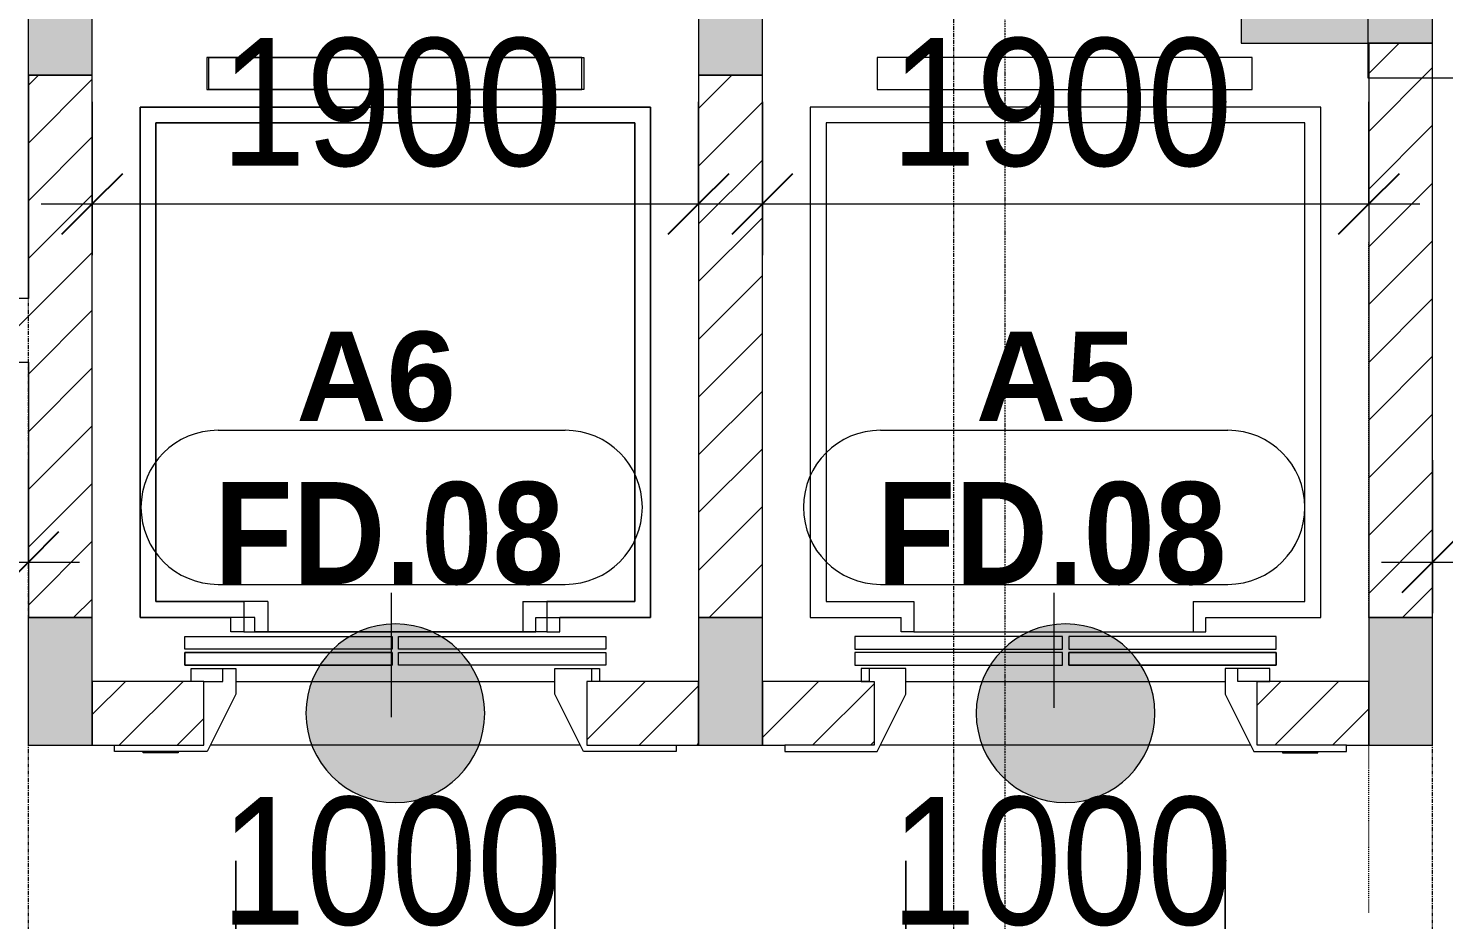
# Model space of a CAD drawing. Header units: millimetres. Extents: x 962 to 241049, y -15958 to 84407.
# Drawn here: x 175232 to 179666, y 48615 to 51409 of the extents above; entities that cross this region are included whole.
import ezdxf

# ---------------------------------------------------------------- set-up
doc = ezdxf.new("R2010")
doc.units = ezdxf.units.MM
for name, pattern in [('Dash 1_8_', [6.35, 3.175, -3.175]), ('Dash Dot 3_16_', [7.9375, 4.7625, -1.5875, 0, -1.5875]), ('Grid Line', [22.225, 12.7, -3.175, 3.175, -3.175])]:
    doc.linetypes.add(name, pattern=pattern)
for name, color, linetype, lineweight in [('0-1', 7, 'Continuous', 5), ('A-ANNO-DIMS', 211, 'Continuous', 9), ('A-ANNO-DIMS-160', 211, 'Continuous', 9), ('A-ANNO-NOTE', 131, 'Continuous', 9), ('A-AREA', 32, 'Dash 1_8_', 9), ('A-DOOR-3', 1, 'Continuous', 9), ('A-DOOR-4', 21, 'Continuous', 9), ('A-DOOR-IDEN', 31, 'Continuous', 9), ('A-WALL', 113, 'Continuous', 9), ('A-WALL-3', 113, 'Continuous', 18), ('A-WALL-PATT-2', 111, 'Continuous', 9), ('G-ANNO-SYMB-1', 111, 'Dash Dot 3_16_', 18), ('G-ANNO-TEXT-1', 7, 'Continuous', 9), ('G-IMPT', 8, 'Continuous', 9), ('M-EQPM', 50, 'Continuous', 9), ('S-COLS-1', 52, 'Continuous', 5), ('S-COLS-2', 7, 'Continuous', 18), ('S-GRID-1', 1, 'Grid Line', 9)]:
    doc.layers.add(name, color=color, linetype=linetype, lineweight=lineweight)
doc.styles.add('Arial_10', font='arial_0.ttf', dxfattribs={"height": 280})
doc.styles.add('Arial_B_5', font='arialbd_0.ttf', dxfattribs={"width": 0.9, "height": 320})
doc.styles.add('UTM Avo', font='UTM Avo.ttf', dxfattribs={"width": 0.9, "height": 400})
doc.dimstyles.new('1_Dim_chi_tiet_2_5', dxfattribs={"dimscale": 304.8, "dimtxt": 399.720379, "dimasz": 0.629921, "dimexe": 0.524934, "dimexo": 0.0625, "dimgap": 0.052493, "dimtad": 1, "dimdec": 0, "dimrnd": 5, "dimzin": 0, "dimdsep": 46, "dimtxsty": 'UTM Avo', "dimblk1": 'OBLIQUE', "dimblk2": 'OBLIQUE', "dimsah": 1, "dimcen": 0.09, "dimdle": 0.524934, "dimazin": 0, "dimtfac": 1, "dimtdec": 4, "dimtix": 1, "dimtmove": 0, "dimatfit": 3, "dimfxl": 1.049869, "dimfxlon": 1, "dimtvp": 1, "dimtolj": 1, "dimtzin": 0, "dimarcsym": 2})
doc.dimstyles.new('1_Dim_chi_tiet_2_5_1', dxfattribs={"dimscale": 304.8, "dimtxt": 399.720379, "dimasz": 0.629921, "dimexe": 0.524934, "dimexo": 0.0625, "dimgap": 0.052493, "dimtad": 1, "dimdec": 0, "dimrnd": 5, "dimzin": 0, "dimdsep": 46, "dimtxsty": 'UTM Avo', "dimblk1": 'OBLIQUE', "dimblk2": 'OBLIQUE', "dimsah": 1, "dimcen": 0.09, "dimdle": 0.524934, "dimazin": 0, "dimtfac": 1, "dimtdec": 4, "dimtix": 1, "dimtmove": 0, "dimatfit": 3, "dimfxl": 1.049869, "dimfxlon": 1, "dimtvp": 1, "dimtolj": 1, "dimtzin": 0, "dimarcsym": 2})
pattern_1 = [(45, (63179.03, 0), (-90.50967, 90.50967), [])]

# ---------------------------------------------------------------- blocks, each defined once
blk = doc.blocks.new('NCV_TKTC_KET CAU_rvt-1-TKCS_MB TẦNG 1')
at = {"layer": 'S-COLS-1'}
for points in [[(112252.6, 51261.9), (112252.6, 51661.9), (112052.6, 51661.9), (112052.6, 51261.9)], [(114352.6, 51261.9), (114352.6, 51661.9), (114152.6, 51661.9), (114152.6, 51261.9)], [(116452.6, 51361.9), (116452.6, 51661.9), (115852.6, 51661.9), (115852.6, 51361.9)], [(112252.6, 49161.9), (112252.6, 49561.9), (112052.6, 49561.9), (112052.6, 49161.9)], [(114352.6, 49161.9), (114352.6, 49561.9), (114152.6, 49561.9), (114152.6, 49161.9)], [(116452.6, 49161.9), (116452.6, 49561.9), (116252.6, 49561.9), (116252.6, 49161.9)]]:
    blk.add_hatch(color=256, dxfattribs=at).paths.add_polyline_path(points)
at = {"layer": 'S-COLS-2'}
for p, q in [((112052.6, 51661.9), (112052.6, 51261.9)), ((112252.6, 51261.9), (112252.6, 51661.9)), ((114152.6, 51661.9), (114152.6, 51261.9)), ((114352.6, 51261.9), (114352.6, 51661.9)), ((115852.6, 51661.9), (115852.6, 51361.9)), ((116452.6, 51361.9), (116452.6, 51661.9)), ((115852.6, 51361.9), (116452.6, 51361.9)), ((112052.6, 51261.9), (112252.6, 51261.9)), ((114152.6, 51261.9), (114352.6, 51261.9)), ((112252.6, 49561.9), (112052.6, 49561.9)), ((112052.6, 49561.9), (112052.6, 49161.9)), ((112252.6, 49161.9), (112252.6, 49561.9)), ((114352.6, 49561.9), (114152.6, 49561.9)), ((114152.6, 49561.9), (114152.6, 49161.9)), ((114352.6, 49161.9), (114352.6, 49561.9)), ((116452.6, 49561.9), (116252.6, 49561.9)), ((116252.6, 49561.9), (116252.6, 49161.9)), ((116452.6, 49161.9), (116452.6, 49561.9)), ((112052.6, 49161.9), (112252.6, 49161.9)), ((114152.6, 49161.9), (114352.6, 49161.9)), ((116252.6, 49161.9), (116452.6, 49161.9))]:
    blk.add_line(p, q, dxfattribs=at)
blk = doc.blocks.new('Thang may HIEN - Dài x Rộng - 2000x2000-2402764-TKCS_MB TẦNG 1')
at = {"layer": 'A-DOOR-3'}
for p, q in [((-440, -255), (-440, -300)), ((-400, -255), (-440, -255)), ((475, -255), (-400, -255)), ((-400, -350), (-400, -255)), ((475, -255), (515, -255)), ((475, -350), (475, -255)), ((515, -255), (515, -300)), ((-440, -300), (-800, -300)), ((-800, -300), (-800, -1900)), ((800, -300), (515, -300)), ((800, -1900), (800, -300)), ((-400, -350), (-750, -350)), ((-750, -350), (-750, -1850)), ((750, -350), (475, -350)), ((750, -1850), (750, -350)), ((-750, -1850), (750, -1850)), ((-800, -1900), (800, -1900)), ((590.8, -1955.4), (-584.2, -1955.4)), ((-584.2, -1955.4), (-584.2, -2055.4)), ((590.8, -2055.4), (590.8, -1955.4)), ((-584.2, -2055.4), (590.8, -2055.4))]:
    blk.add_line(p, q, dxfattribs=at)
blk = doc.blocks.new('TKTC_XREF_251221_MB TANG 1 - TKTC_XREF_260130_MB TANG 1_dwg-4202109-TKCS_MB TẦNG 1')
at = {"layer": 'G-IMPT'}
blk.add_line((-91099.1, -348034.7), (-91099.1, -350784.7), dxfattribs=at)
blk = doc.blocks.new('TKTC_XREF_251221_MB TANG 1 - TKTC_XREF_251221_MB TANG 1-2038492-TKCS_MB TẦNG 1')
blk.add_blockref('TKTC_XREF_251221_MB TANG 1 - TKTC_XREF_260130_MB TANG 1_dwg-4202109-TKCS_MB TẦNG 1', (169499.1, 384109.7))
blk = doc.blocks.new('Thang may HIEN - Dài x Rộng - 2000x2000-V218-TKCS_MB TẦNG 1')
at = {"layer": 'A-DOOR-4'}
for p, q in [((-590, 120), (-880, 120)), ((-880, 120), (-880, 100)), ((-880, 100), (-600, 100)), ((-680, 124), (-790, 124)), ((-790, 124), (-790, 120)), ((-680, 120), (-680, 124)), ((-600, 100), (-600, -100)), ((-500, -60), (-590, 120)), ((590, 120), (500, -60)), ((880, 120), (590, 120)), ((600, -100), (600, 100)), ((600, 100), (880, 100)), ((880, 100), (880, 120)), ((-500, -140), (-500, -60)), ((500, -60), (500, -140)), ((-600, -100), (-640, -100)), ((-640, -100), (-640, -140)), ((-600, -100), (-540, -100)), ((-540, -100), (-540, -140)), ((615, -100), (600, -100)), ((615, -140), (615, -100)), ((640, -100), (615, -100)), ((640, -140), (640, -100)), ((-660, -190.4), (-660, -150.4)), ((-660, -150.4), (-10, -150.4)), ((-10, -150.4), (-660, -150.4)), ((-660, -150.4), (-660, -190.4)), ((-640, -140), (-540, -140)), ((-540, -140), (-500, -140)), ((-10, -150.4), (-10, -190.4)), ((-10, -190.4), (-10, -150.4)), ((660, -150.4), (10, -150.4)), ((10, -150.4), (10, -190.4)), ((10, -150.4), (10, -190.4)), ((660, -150.4), (10, -150.4)), ((500, -140), (615, -140)), ((615, -140), (640, -140)), ((660, -190.4), (660, -150.4)), ((660, -190.4), (660, -150.4)), ((-10, -190.4), (-660, -190.4)), ((-660, -190.4), (-10, -190.4)), ((-10, -200.4), (-660, -200.4)), ((-660, -200.4), (-660, -240.4)), ((-10, -200.4), (-660, -200.4)), ((-660, -200.4), (-660, -240.4)), ((-10, -240.4), (-10, -200.4)), ((-10, -240.4), (-10, -200.4)), ((10, -190.4), (660, -190.4)), ((10, -190.4), (660, -190.4)), ((10, -200.4), (10, -240.4)), ((660, -200.4), (10, -200.4)), ((10, -200.4), (10, -240.4)), ((660, -200.4), (10, -200.4)), ((660, -240.4), (660, -200.4)), ((660, -240.4), (660, -200.4)), ((-660, -240.4), (-10, -240.4)), ((-660, -240.4), (-10, -240.4)), ((-440, -255), (-440, -300)), ((-400, -255), (-440, -255)), ((475, -255), (-400, -255)), ((-400, -350), (-400, -255)), ((10, -240.4), (660, -240.4)), ((10, -240.4), (660, -240.4)), ((475, -255), (515, -255)), ((475, -350), (475, -255)), ((515, -255), (515, -300)), ((-440, -300), (-800, -300)), ((-800, -300), (-800, -1900)), ((800, -300), (515, -300)), ((800, -1900), (800, -300)), ((-400, -350), (-750, -350)), ((-750, -350), (-750, -1850)), ((750, -350), (475, -350)), ((750, -1850), (750, -350)), ((-750, -1850), (750, -1850)), ((-800, -1900), (800, -1900)), ((590.8, -1955.4), (-584.2, -1955.4)), ((-584.2, -1955.4), (-584.2, -2055.4)), ((590.8, -2055.4), (590.8, -1955.4)), ((-584.2, -2055.4), (590.8, -2055.4))]:
    blk.add_line(p, q, dxfattribs=at)
blk = doc.blocks.new('Thang may HIEN - Dài x Rộng - 2000x2000-2402870-TKCS_MB TẦNG 1')
at = {"layer": 'A-DOOR-4'}
for p, q in [((-584.2, 1955.4), (-584.2, 2055.4)), ((-584.2, 2055.4), (590.8, 2055.4)), ((590.8, 2055.4), (590.8, 1955.4)), ((590.8, 1955.4), (-584.2, 1955.4)), ((-800, 300), (-800, 1900)), ((-800, 1900), (800, 1900)), ((800, 1900), (800, 300)), ((-750, 350), (-750, 1850)), ((-750, 1850), (750, 1850)), ((750, 1850), (750, 350)), ((-400, 350), (-750, 350)), ((-400, 350), (-400, 255)), ((475, 350), (475, 255)), ((750, 350), (475, 350)), ((-440, 300), (-800, 300)), ((-440, 255), (-440, 300)), ((515, 255), (515, 300)), ((800, 300), (515, 300)), ((-660, 200.4), (-660, 240.4)), ((-660, 240.4), (-10, 240.4)), ((-660, 240.4), (-10, 240.4)), ((-660, 200.4), (-660, 240.4)), ((-400, 255), (-440, 255)), ((475, 255), (-400, 255)), ((-10, 240.4), (-10, 200.4)), ((-10, 240.4), (-10, 200.4)), ((10, 200.4), (10, 240.4)), ((10, 240.4), (660, 240.4)), ((10, 240.4), (660, 240.4)), ((10, 200.4), (10, 240.4)), ((475, 255), (515, 255)), ((660, 240.4), (660, 200.4)), ((660, 240.4), (660, 200.4)), ((-10, 200.4), (-660, 200.4)), ((-10, 200.4), (-660, 200.4)), ((-10, 190.4), (-660, 190.4)), ((-660, 190.4), (-660, 150.4)), ((-660, 190.4), (-10, 190.4)), ((-660, 150.4), (-660, 190.4)), ((-10, 150.4), (-10, 190.4)), ((-10, 190.4), (-10, 150.4)), ((660, 200.4), (10, 200.4)), ((660, 200.4), (10, 200.4)), ((10, 150.4), (10, 190.4)), ((10, 190.4), (660, 190.4)), ((10, 190.4), (660, 190.4)), ((10, 150.4), (10, 190.4)), ((660, 190.4), (660, 150.4)), ((660, 190.4), (660, 150.4)), ((-660, 150.4), (-10, 150.4)), ((-10, 150.4), (-660, 150.4)), ((-640, 140), (-540, 140)), ((-640, 100), (-640, 140)), ((-540, 140), (-500, 140)), ((-540, 100), (-540, 140)), ((-500, 140), (-500, 60)), ((660, 150.4), (10, 150.4)), ((660, 150.4), (10, 150.4)), ((500, 140), (615, 140)), ((500, 60), (500, 140)), ((615, 140), (615, 100)), ((615, 140), (640, 140)), ((640, 140), (640, 100)), ((-600, 100), (-640, 100)), ((-600, 100), (-540, 100)), ((-600, -100), (-600, 100)), ((600, 100), (600, -100)), ((615, 100), (600, 100)), ((640, 100), (615, 100)), ((-500, 60), (-590, -120)), ((590, -120), (500, 60)), ((-880, -120), (-880, -100)), ((-880, -100), (-600, -100)), ((-590, -120), (-880, -120)), ((-790, -124), (-790, -120)), ((-680, -124), (-790, -124)), ((-680, -120), (-680, -124)), ((880, -120), (590, -120)), ((600, -100), (880, -100)), ((880, -100), (880, -120))]:
    blk.add_line(p, q, dxfattribs=at)
blk = doc.blocks.new('HDNDCT_GHI CHÚ CỬA CHỐNG CHÁY E30 - HDNDCT_GHI CHÚ CỬA CHỐNG CHÁY E30-1614707-TKCS_MB TẦNG 1')
at = {"layer": 'A-ANNO-NOTE'}
h = blk.add_hatch(color=256, dxfattribs=at)
edge = h.paths.add_edge_path()
edge.add_arc((0, 0), 1.75, 0, 180)
edge.add_arc((0, 0), 1.75, 180, 360)
for start, end in [(360, 180), (180, 360)]:
    blk.add_arc((0, 0), 1.75, start, end, dxfattribs=at)
blk = doc.blocks.new('DIMBLOCK218-TKCS_MB TẦNG 1')
at = {"layer": 'A-ANNO-DIMS-160'}
for p, q in [((177531.6, 51178.1), (177531.6, 50698.1)), ((177531.6, 50858.1), (177531.6, 51178.1)), ((179431.6, 51178.1), (179431.6, 50698.1)), ((179431.6, 50858.1), (179431.6, 51178.1)), ((177371.6, 50858.1), (179591.6, 50858.1))]:
    blk.add_line(p, q, dxfattribs=at)
at = {"layer": 'A-ANNO-DIMS-160', "lineweight": 25}
for p, q in [((177531.6, 50858.1), (177627.6, 50954.1)), ((179431.6, 50858.1), (179527.6, 50954.1)), ((177531.6, 50858.1), (177435.6, 50762.1)), ((179431.6, 50858.1), (179335.6, 50762.1))]:
    blk.add_line(p, q, dxfattribs=at)
at = {"layer": 'A-ANNO-DIMS-160', "color": 0, "insert": (177933.8, 51377.8), "char_height": 400, "width": 1314.636, "attachment_point": 1, "line_spacing_factor": 1.110334, "style": 'UTM Avo'}
blk.add_mtext('1900', dxfattribs=at)
blk = doc.blocks.new('_Oblique')
at = {"color": 0, "linetype": 'ByBlock', "lineweight": -2}
blk.add_line((-0.5, -0.5), (0.5, 0.5), dxfattribs=at)
blk = doc.blocks.new('DIMBLOCK219-TKCS_MB TẦNG 1')
at = {"layer": 'A-ANNO-DIMS-160'}
for p, q in [((175431.7, 51178.1), (175431.7, 50698.1)), ((175431.7, 50858.1), (175431.7, 51178.1)), ((177331.6, 51178.1), (177331.6, 50698.1)), ((177331.6, 50858.1), (177331.6, 51178.1)), ((175271.7, 50858.1), (177491.6, 50858.1))]:
    blk.add_line(p, q, dxfattribs=at)
at = {"layer": 'A-ANNO-DIMS-160', "lineweight": 25}
for p, q in [((175431.7, 50858.1), (175527.7, 50954.1)), ((177331.6, 50858.1), (177427.6, 50954.1)), ((175431.7, 50858.1), (175335.7, 50762.1)), ((177331.6, 50858.1), (177235.6, 50762.1))]:
    blk.add_line(p, q, dxfattribs=at)
at = {"layer": 'A-ANNO-DIMS-160', "color": 0, "insert": (175833.9, 51377.8), "char_height": 400, "width": 1314.636, "attachment_point": 1, "line_spacing_factor": 1.110334, "style": 'UTM Avo'}
blk.add_mtext('1900', dxfattribs=at)
blk = doc.blocks.new('STN_Door Tag - STN_Door Tag-1788670-TKCS_MB TẦNG 1')
at = {"layer": 'A-DOOR-IDEN'}
for p, q in [((-3.37, 1.495), (3.431, 1.495)), ((-3.37, -1.524), (3.431, -1.524))]:
    blk.add_line(p, q, dxfattribs=at)
for centre, start, end in [((-3.37, -0.015), 90, 270), ((3.431, -0.015), 270, 90)]:
    blk.add_arc(centre, 1.509, start, end, dxfattribs=at)
blk = doc.blocks.new('DIMBLOCK223-TKCS_MB TẦNG 1')
at = {"layer": 'A-ANNO-DIMS-160'}
for p, q in [((175881.6, 48799.8), (175881.6, 48319.8)), ((175881.6, 48479.8), (175881.6, 48799.8)), ((176881.6, 48799.8), (176881.6, 48319.8)), ((176881.6, 48479.8), (176881.6, 48799.8)), ((175721.6, 48479.8), (177041.6, 48479.8))]:
    blk.add_line(p, q, dxfattribs=at)
at = {"layer": 'A-ANNO-DIMS-160', "lineweight": 25}
for p, q in [((175881.6, 48479.8), (175977.6, 48575.8)), ((176881.6, 48479.8), (176977.6, 48575.8)), ((175881.6, 48479.8), (175785.6, 48383.8)), ((176881.6, 48479.8), (176785.6, 48383.8))]:
    blk.add_line(p, q, dxfattribs=at)
at = {"layer": 'A-ANNO-DIMS-160', "color": 0, "insert": (175833.8, 48999.5), "char_height": 400, "width": 1314.636, "attachment_point": 1, "line_spacing_factor": 1.110334, "style": 'UTM Avo'}
blk.add_mtext('1000', dxfattribs=at)
blk = doc.blocks.new('DIMBLOCK225-TKCS_MB TẦNG 1')
at = {"layer": 'A-ANNO-DIMS-160'}
for p, q in [((177981.6, 48799.8), (177981.6, 48319.8)), ((177981.6, 48479.8), (177981.6, 48799.8)), ((178981.6, 48799.8), (178981.6, 48319.8)), ((178981.6, 48479.8), (178981.6, 48799.8)), ((177821.6, 48479.8), (179141.6, 48479.8))]:
    blk.add_line(p, q, dxfattribs=at)
at = {"layer": 'A-ANNO-DIMS-160', "lineweight": 25}
for p, q in [((177981.6, 48479.8), (178077.6, 48575.8)), ((178981.6, 48479.8), (179077.6, 48575.8)), ((177981.6, 48479.8), (177885.6, 48383.8)), ((178981.6, 48479.8), (178885.6, 48383.8))]:
    blk.add_line(p, q, dxfattribs=at)
at = {"layer": 'A-ANNO-DIMS-160', "color": 0, "insert": (177933.8, 48999.5), "char_height": 400, "width": 1314.636, "attachment_point": 1, "line_spacing_factor": 1.110334, "style": 'UTM Avo'}
blk.add_mtext('1000', dxfattribs=at)
blk = doc.blocks.new('DIMBLOCK306-TKCS_MB TẦNG 1')
at = {"layer": 'A-ANNO-DIMS-160'}
for p, q in [((179631.6, 50055.6), (179631.6, 49575.6)), ((179631.6, 49735.6), (179631.6, 50055.6)), ((181681.6, 50055.6), (181681.6, 49575.6)), ((181681.6, 49735.6), (181681.6, 50055.6)), ((179471.6, 49735.6), (181841.6, 49735.6))]:
    blk.add_line(p, q, dxfattribs=at)
at = {"layer": 'A-ANNO-DIMS-160', "lineweight": 25}
for p, q in [((179631.6, 49735.6), (179727.6, 49831.6)), ((181681.6, 49735.6), (181777.6, 49831.6)), ((179631.6, 49735.6), (179535.6, 49639.6)), ((181681.6, 49735.6), (181585.6, 49639.6))]:
    blk.add_line(p, q, dxfattribs=at)
at = {"layer": 'A-ANNO-DIMS-160', "color": 0, "insert": (180108.8, 50255.3), "char_height": 400, "width": 1314.636, "attachment_point": 1, "line_spacing_factor": 1.110334, "style": 'UTM Avo'}
blk.add_mtext('2050', dxfattribs=at)
blk = doc.blocks.new('DIMBLOCK328-TKCS_MB TẦNG 1')
at = {"layer": 'A-ANNO-DIMS-160'}
for p, q in [((172631.7, 50055.6), (172631.7, 49575.6)), ((172631.7, 49735.6), (172631.7, 50055.6)), ((175231.7, 50055.6), (175231.7, 49575.6)), ((175231.7, 49735.6), (175231.7, 50055.6)), ((172471.7, 49735.6), (175391.7, 49735.6))]:
    blk.add_line(p, q, dxfattribs=at)
at = {"layer": 'A-ANNO-DIMS-160', "lineweight": 25}
for p, q in [((172631.7, 49735.6), (172727.7, 49831.6)), ((175231.7, 49735.6), (175327.7, 49831.6)), ((172631.7, 49735.6), (172535.7, 49639.6)), ((175231.7, 49735.6), (175135.7, 49639.6))]:
    blk.add_line(p, q, dxfattribs=at)
at = {"layer": 'A-ANNO-DIMS-160', "color": 0, "insert": (173383.9, 50255.3), "char_height": 400, "width": 1314.636, "attachment_point": 1, "line_spacing_factor": 1.110334, "style": 'UTM Avo'}
blk.add_mtext('2600', dxfattribs=at)

msp = doc.modelspace()

# ---------------------------------------------------------------- hatches: boundary and pattern name
at = {"layer": 'A-WALL-PATT-2'}
h = msp.add_hatch(dxfattribs=at)
h.set_pattern_fill('FP_1', color=256, style=0, pattern_type=2)
h.set_pattern_definition(pattern_1)
h.paths.add_polyline_path([(179631.7, 49561.9), (179631.7, 51361.9), (179431.7, 51361.9), (179431.7, 49561.9)])
h = msp.add_hatch(dxfattribs=at)
h.set_pattern_fill('FP_1', color=256, style=0, pattern_type=2)
h.set_pattern_definition(pattern_1)
h.paths.add_polyline_path([(175231.7, 49561.9), (175431.7, 49561.9), (175431.7, 51261.9), (175231.7, 51261.9), (175231.7, 50361.9)])
h = msp.add_hatch(dxfattribs=at)
h.set_pattern_fill('FP_1', color=256, style=0, pattern_type=2)
h.set_pattern_definition(pattern_1)
h.paths.add_polyline_path([(177531.6, 49561.9), (177531.6, 51261.9), (177331.6, 51261.9), (177331.6, 49561.9)])
h = msp.add_hatch(dxfattribs=at)
h.set_pattern_fill('FP_1', color=256, style=0, pattern_type=2)
h.set_pattern_definition(pattern_1)
h.paths.add_polyline_path([(172631.7, 50361.9), (175231.7, 50361.9), (175231.7, 50561.9), (172631.7, 50561.9)])
h = msp.add_hatch(dxfattribs=at)
h.set_pattern_fill('FP_1', color=256, style=0, pattern_type=2)
h.set_pattern_definition(pattern_1)
h.paths.add_polyline_path([(176981.6, 49161.9), (177331.6, 49161.9), (177331.6, 49361.9), (176981.6, 49361.9), (176981.6, 49321.9)])
h.paths.add_polyline_path([(175501.6, 49161.9), (175781.6, 49161.9), (175781.6, 49361.9), (175431.7, 49361.9), (175431.7, 49161.9)])
h = msp.add_hatch(dxfattribs=at)
h.set_pattern_fill('FP_1', color=256, style=0, pattern_type=2)
h.set_pattern_definition(pattern_1)
h.paths.add_polyline_path([(179431.6, 49161.9), (179431.6, 49361.9), (179081.6, 49361.9), (179081.6, 49161.9), (179361.6, 49161.9)])
h.paths.add_polyline_path([(177531.6, 49161.9), (177881.6, 49161.9), (177881.6, 49361.9), (177531.6, 49361.9), (177531.6, 49221.9)])

# ---------------------------------------------------------------- linework, layer by layer
at = {"layer": 'A-AREA'}
for p, q in [((179431.6, 49561.9), (179431.6, 50737.4)), ((179431.6, 48637.4), (179431.6, 49161.9))]:
    msp.add_line(p, q, dxfattribs=at)
at = {"layer": 'A-DOOR-IDEN'}
for p, q in [((179428.5, 51871.5), (179428.5, 51253.5)), ((179428.5, 51253.5), (179917.7, 51253.5)), ((176370.1, 49249.3), (176370.1, 49639.5)), ((178446, 49278.8), (178446, 49639.5))]:
    msp.add_line(p, q, dxfattribs=at)
at = {"layer": 'A-WALL'}
for p, q in [((175881.6, 49361.9), (176881.6, 49361.9)), ((177981.6, 49361.9), (178981.6, 49361.9)), ((176961.6, 49161.9), (175801.6, 49161.9)), ((179061.6, 49161.9), (177901.6, 49161.9))]:
    msp.add_line(p, q, dxfattribs=at)
at = {"layer": 'A-WALL-3'}
for p, q in [((179431.7, 51361.9), (179431.7, 49561.9)), ((179631.7, 51361.9), (179431.7, 51361.9)), ((179631.7, 49561.9), (179631.7, 51361.9)), ((175431.7, 51261.9), (175231.7, 51261.9)), ((175231.7, 51261.9), (175231.7, 50561.9)), ((175431.7, 49561.9), (175431.7, 51261.9)), ((177331.6, 51261.9), (177331.6, 49561.9)), ((177531.6, 51261.9), (177331.6, 51261.9)), ((177531.6, 49561.9), (177531.6, 51261.9)), ((175231.7, 50561.9), (172631.7, 50561.9)), ((172631.7, 50361.9), (175231.7, 50361.9)), ((175231.7, 50361.9), (175231.7, 49561.9)), ((175231.7, 49561.9), (175431.7, 49561.9)), ((177331.6, 49561.9), (177531.6, 49561.9)), ((179431.7, 49561.9), (179631.7, 49561.9)), ((175781.6, 49361.9), (175431.7, 49361.9)), ((175431.7, 49361.9), (175431.7, 49161.9)), ((177331.6, 49361.9), (176996.6, 49361.9)), ((177331.6, 49161.9), (177331.6, 49361.9)), ((177866.6, 49361.9), (177531.6, 49361.9)), ((177531.6, 49361.9), (177531.6, 49161.9)), ((179431.6, 49361.9), (179081.6, 49361.9)), ((179431.6, 49161.9), (179431.6, 49361.9)), ((175431.7, 49161.9), (175501.6, 49161.9)), ((177261.6, 49161.9), (177331.6, 49161.9)), ((177531.6, 49161.9), (177601.6, 49161.9)), ((179361.6, 49161.9), (179431.6, 49161.9))]:
    msp.add_line(p, q, dxfattribs=at)
at = {"layer": 'G-ANNO-SYMB-1'}
msp.add_line((178291.6, 84025.7), (178291.6, 9773.9), dxfattribs=at)
at = {"layer": 'S-GRID-1'}
for p, q in [((175231.7, 15532), (175231.7, 78459.2)), ((178131.6, 15532), (178131.6, 78459.2)), ((179631.6, 15532), (179631.6, 78459.2))]:
    msp.add_line(p, q, dxfattribs=at)

# ---------------------------------------------------------------- block references
at = {"layer": '0-1'}
msp.add_blockref('NCV_TKTC_KET CAU_rvt-1-TKCS_MB TẦNG 1', (63179, 0), dxfattribs=at)
at = {"layer": 'A-ANNO-NOTE', "xscale": 160, "yscale": 160, "zscale": 160}
for p in [(176381.6, 49261.9), (178481.6, 49261.9)]:
    msp.add_blockref('HDNDCT_GHI CHÚ CỬA CHỐNG CHÁY E30 - HDNDCT_GHI CHÚ CỬA CHỐNG CHÁY E30-1614707-TKCS_MB TẦNG 1', p, dxfattribs=at)
at = {"layer": 'A-DOOR-3', "rotation": 180}
msp.add_blockref('Thang may HIEN - Dài x Rộng - 2000x2000-2402764-TKCS_MB TẦNG 1', (176381.6, 49261.9), dxfattribs=at)
at = {"layer": 'A-DOOR-4'}
msp.add_blockref('Thang may HIEN - Dài x Rộng - 2000x2000-2402870-TKCS_MB TẦNG 1', (176381.6, 49261.9), dxfattribs=at)
at = {"layer": 'A-DOOR-4', "rotation": 180}
msp.add_blockref('Thang may HIEN - Dài x Rộng - 2000x2000-V218-TKCS_MB TẦNG 1', (178481.6, 49261.9), dxfattribs=at)
at = {"layer": 'A-DOOR-IDEN', "xscale": 159.9999999999999, "yscale": 159.9999999999999, "zscale": 159.9999999999999}
for p in [(176365.2, 49909.8), (178441.1, 49909.8)]:
    msp.add_blockref('STN_Door Tag - STN_Door Tag-1788670-TKCS_MB TẦNG 1', p, dxfattribs=at)
at = {"layer": 'M-EQPM'}
msp.add_blockref('TKTC_XREF_251221_MB TANG 1 - TKTC_XREF_251221_MB TANG 1-2038492-TKCS_MB TẦNG 1', (96831.6, 17236.9), dxfattribs=at)

# ---------------------------------------------------------------- texts
at = {"layer": 'A-DOOR-IDEN', "char_height": 320, "width": 1124.64, "attachment_point": 5, "line_spacing_factor": 0.936439, "style": 'Arial_B_5'}
for insert in [(176361.9, 49824.4), (178437.9, 49824.4)]:
    msp.add_mtext('\\pt7.2,14.4,21.6,28.8,36,43.2,50.4,57.6,64.8,72,79.2,86.4,93.6,100.8,108,115.2,122.4,129.6,136.8,144,151.2,158.4,165.6,172.8,180,187.2,194.4,201.6,208.8,216,223.2,230.4;FD.08', dxfattribs=dict(at, insert=insert))
at = {"layer": 'G-ANNO-TEXT-1', "char_height": 280, "width": 708.8, "attachment_point": 5, "line_spacing_factor": 0.936439, "style": 'Arial_10'}
for s, insert in [('\\pt79.9988,160.0004,239.9992,320.0008,399.9996,480.0012,560,639.9988,720.0004,799.9992,880.0008,959.9996,1040.0012,1120,1199.9988,1280.0004,1359.9992,1440.0008,1519.9996,1600.0012,1680,1759.9988,1840.0004,1919.9992,2000.0008,2079.9996,2160.0012,2240,2319.9988,2400.0004,2479.9992,2560.0008;{\\fArial|b1|i0|c0|p34;A6}', (176321.5, 50316.2)), ('\\pt79.9988,160.0004,239.9992,320.0008,399.9996,480.0012,560,639.9988,720.0004,799.9992,880.0008,959.9996,1040.0012,1120,1199.9988,1280.0004,1359.9992,1440.0008,1519.9996,1600.0012,1680,1759.9988,1840.0004,1919.9992,2000.0008,2079.9996,2160.0012,2240,2319.9988,2400.0004,2479.9992,2560.0008;{\\fArial|b1|i0|c0|p34;A5}', (178450.9, 50316.2))]:
    msp.add_mtext(s, dxfattribs=dict(at, insert=insert))

# ---------------------------------------------------------------- dimensions: what is measured, and where the dimension line sits
at = {"layer": 'A-ANNO-DIMS'}
for base, p1, p2, dimstyle, override, picture, middle in [((177331.6, 50858.1), (175431.7, 51178.1), (177331.6, 51178.1), '1_Dim_chi_tiet_2_5', {"dimpost": '<>', "dimfxl": 1899.928669}, 'DIMBLOCK219-TKCS_MB TẦNG 1', (176381.6, 51081.1)), ((179431.6, 50858.1), (177531.6, 51178.1), (179431.6, 51178.1), '1_Dim_chi_tiet_2_5', {"dimpost": '<>', "dimfxl": 1900.000001}, 'DIMBLOCK218-TKCS_MB TẦNG 1', (178481.6, 51081.1)), ((175231.7, 49735.6), (172631.7, 50055.6), (175231.7, 50055.6), '1_Dim_chi_tiet_2_5_1', {"dimpost": '<>', "dimfxl": 2600}, 'DIMBLOCK328-TKCS_MB TẦNG 1', (173931.7, 49958.6)), ((181681.6, 49735.6), (179631.6, 50055.6), (181681.6, 50055.6), '1_Dim_chi_tiet_2_5_1', {"dimpost": '<>', "dimfxl": 2050}, 'DIMBLOCK306-TKCS_MB TẦNG 1', (180656.6, 49958.6)), ((176881.6, 48479.8), (175881.6, 48799.8), (176881.6, 48799.8), '1_Dim_chi_tiet_2_5', {"dimpost": '<>', "dimfxl": 1000}, 'DIMBLOCK223-TKCS_MB TẦNG 1', (176381.6, 48702.8)), ((178981.6, 48479.8), (177981.6, 48799.8), (178981.6, 48799.8), '1_Dim_chi_tiet_2_5', {"dimpost": '<>', "dimfxl": 1000}, 'DIMBLOCK225-TKCS_MB TẦNG 1', (178481.6, 48702.8))]:
    dim = msp.add_linear_dim(base=base, p1=p1, p2=p2, dimstyle=dimstyle, override=override, dxfattribs=at)
    dim.commit()
    dim.dimension.update_dxf_attribs({"geometry": picture, "text_midpoint": middle})

doc.saveas('drawing.dxf')
